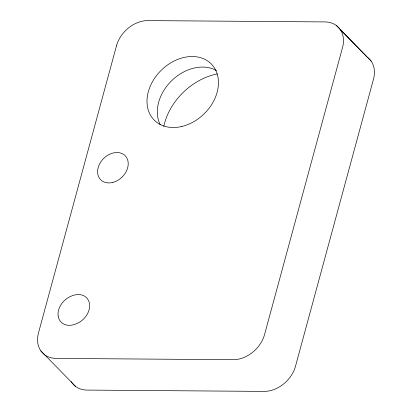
<?xml version="1.0" encoding="UTF-8"?>
<svg xmlns="http://www.w3.org/2000/svg" width="412" height="412" viewBox="0 0 412 412"><rect width="100%" height="100%" fill="white"/><g stroke="black" fill="none" stroke-linecap="round" stroke-linejoin="round"><path stroke-width="0.62" d="M340.224 29.473L371.176 61.161M336.233 25.405L367.18 57.093A28.593 21.836 -44.3 0 1 373.499 79.145L295.502 366.222A28.593 21.836 -44.3 0 1 264.041 391.4L87.128 390.082A28.593 21.836 -44.3 0 1 71.152 381.563M40.824 350.839L75.767 386.595M163.785 126.402A57.186 43.677 -44.3 0 1 217.448 73.908M160.294 124.836A40.026 30.576 -44.3 0 1 171.912 80.474A40.026 30.576 -44.3 0 1 216.506 70.612M116.498 45.778L38.501 332.855A28.593 21.836 -44.3 0 0 56.181 358.399L233.094 359.712A28.593 21.836 -44.3 0 0 264.556 334.539L342.552 47.457A28.593 21.836 -44.3 0 0 324.872 21.918L147.96 20.6A28.593 21.836 -44.3 0 0 116.498 45.778M181.671 126.525A40.026 30.576 -44.3 0 0 214.173 67.542A40.026 30.576 -44.3 0 0 152.322 81.962A40.026 30.576 -44.3 0 0 181.671 126.525M58.159 316.03A17.155 13.102 -44.3 0 0 75.849 323.95A17.155 13.102 -44.3 0 0 89.502 303.84A17.155 13.102 -44.3 0 0 71.817 295.919A17.155 13.102 -44.3 0 0 58.159 316.03M112.734 182.454A17.155 13.102 -44.3 0 0 126.257 157.044A17.155 13.102 -44.3 0 0 99.74 163.682A17.155 13.102 -44.3 0 0 112.734 182.454"/></g></svg>
